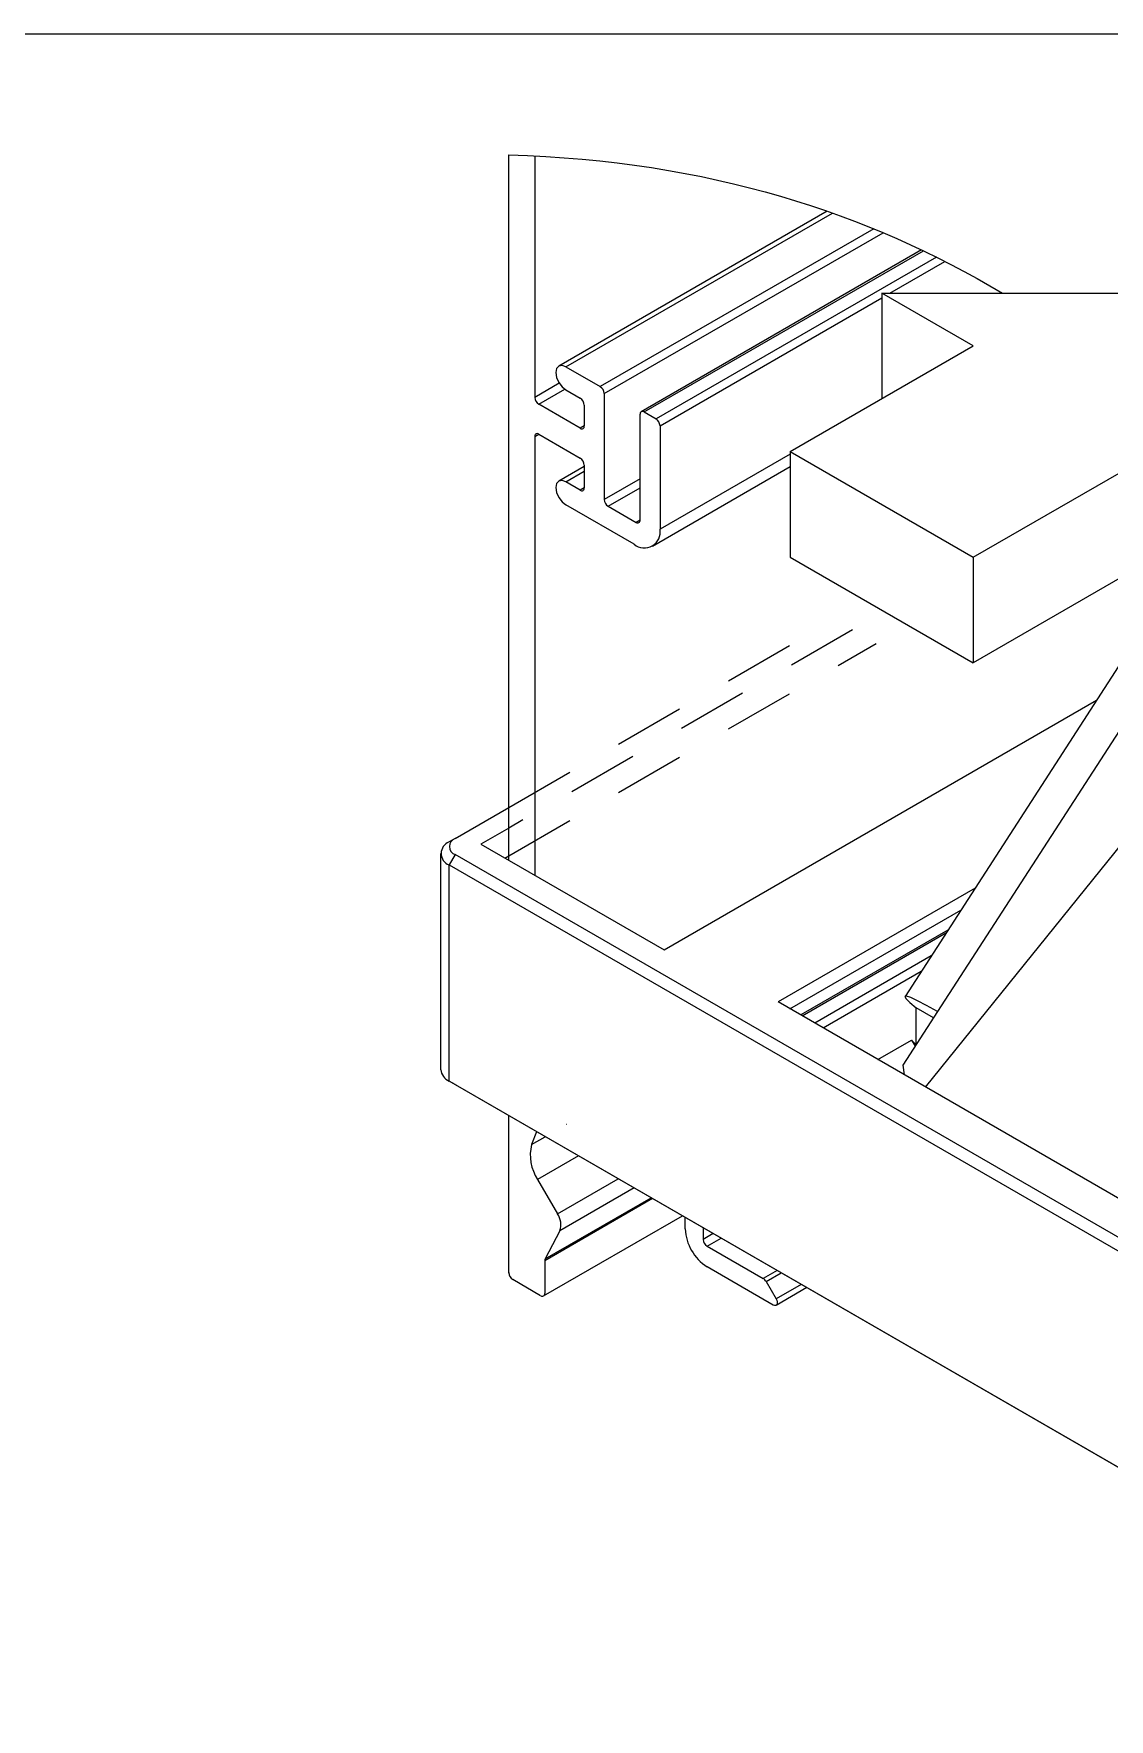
# Model space of a CAD drawing. Extents: x 0 to 10.3, y -9 to 0.
# Drawn here: x 4.842 to 6.751, y -2.991 to 0 of the extents above; entities that cross this region are included whole.
import ezdxf

# ---------------------------------------------------------------- set-up
doc = ezdxf.new("R2010")
doc.units = 0
doc.header["$LTSCALE"] = 0.5
doc.header["$MEASUREMENT"] = 0
doc.linetypes.add('HIDDEN', pattern=[0.375, 0.25, -0.125])
for name, color, linetype in [('Brackets', 181, 'CONTINUOUS'), ('Dimension', 10, 'CONTINUOUS'), ('Hardware', 242, 'CONTINUOUS'), ('Housing', 150, 'CONTINUOUS')]:
    doc.layers.add(name, color=color, linetype=linetype)
doc.layers.add('Jig', color=41, linetype='CONTINUOUS', lineweight=13)
doc.layers.add('Text-Unprinted', color=131, linetype='CONTINUOUS', plot=False)

msp = doc.modelspace()

# ---------------------------------------------------------------- linework, layer by layer
at = {"layer": 'Brackets', "transparency": 16777216}
for p, q in [((6.773, -1.1133), (6.3881, -1.7086)), ((6.8307, -1.1403), (6.4457, -1.7355)), ((6.4386, -1.7465), (6.4079, -1.7288)), ((6.4079, -1.794), (6.4079, -1.7288)), ((6.4457, -1.7355), (6.3843, -1.8305)), ((6.3843, -1.8305), (6.3866, -1.8475))]:
    msp.add_line(p, q, dxfattribs=at)
at = {"layer": 'Brackets', "transparency": 16777216, "flags": 128}
msp.add_lwpolyline([(6.4457, -1.7355), (6.4264, -1.7246), (6.4104, -1.7163), (6.3984, -1.7107), (6.3908, -1.7082), (6.388, -1.7089), (6.3899, -1.7126), (6.3967, -1.7193), (6.4079, -1.7288)], dxfattribs=at)
at = {"layer": 'Dimension', "transparency": 16777216}
for p, q in [((6.5092, -0.554), (6.3468, -0.4603)), ((6.3468, -0.4603), (6.9964, -0.4603)), ((6.3468, -0.4603), (6.3468, -0.6478)), ((6.1845, -0.7415), (6.5092, -0.554)), ((6.1845, -0.7415), (6.5092, -0.929)), ((6.1845, -0.7415), (6.1845, -0.929)), ((6.5092, -0.929), (6.834, -0.7415)), ((6.1845, -0.929), (6.5092, -1.1165)), ((6.834, -0.929), (6.5092, -1.1165)), ((6.5092, -0.929), (6.5092, -1.1165))]:
    msp.add_line(p, q, dxfattribs=at)
at = {"layer": 'Hardware', "transparency": 16777216}
msp.add_line((6.4246, -1.8694), (6.9443, -1.2251), dxfattribs=at)
at = {"layer": 'Housing', "transparency": 16777216}
for p, q in [((5.6851, -1.4671), (5.6851, -0.2151)), ((5.7311, -0.2169), (5.7311, -0.6454)), ((6.2502, -0.315), (5.7738, -0.59)), ((5.7863, -0.5912), (6.2592, -0.3182)), ((6.3326, -0.3462), (5.8473, -0.6264)), ((5.8544, -0.6387), (6.3491, -0.3531)), ((6.4175, -0.3837), (5.9201, -0.6708)), ((5.9251, -0.6713), (6.4207, -0.3852)), ((6.4438, -0.3964), (5.9463, -0.6836)), ((6.3614, -0.4603), (6.4589, -0.404)), ((5.9534, -0.6958), (6.3468, -0.4687)), ((5.7863, -0.5912), (5.8473, -0.6264)), ((5.7747, -0.6203), (5.7311, -0.6454)), ((5.7382, -0.6577), (5.7846, -0.6309)), ((5.812, -0.7003), (5.7382, -0.6577)), ((5.7863, -0.632), (5.812, -0.6468)), ((5.8544, -0.6387), (5.8544, -0.8265)), ((5.819, -0.6591), (5.819, -0.6962)), ((5.918, -0.8632), (5.918, -0.6754)), ((5.9251, -0.6713), (5.9463, -0.6836)), ((5.7311, -0.7148), (5.7382, -0.7108)), ((5.7311, -0.7148), (5.7311, -1.4936)), ((5.7382, -0.7108), (5.812, -0.7534)), ((5.819, -0.6962), (5.812, -0.7003)), ((5.9534, -0.6958), (5.9534, -0.8795)), ((6.1845, -0.7461), (5.9534, -0.8795)), ((5.819, -0.768), (5.7738, -0.7941)), ((5.7863, -0.7953), (5.819, -0.7765)), ((5.819, -0.7656), (5.819, -0.8061)), ((5.9399, -0.9093), (6.1845, -0.7681)), ((5.812, -0.8101), (5.7863, -0.7953)), ((5.819, -0.8061), (5.812, -0.8101)), ((5.918, -0.7897), (5.8544, -0.8265)), ((5.8615, -0.8387), (5.918, -0.8061)), ((5.9074, -0.9061), (5.7863, -0.8362)), ((5.8615, -0.8387), (5.911, -0.8673)), ((5.918, -0.8632), (5.911, -0.8673)), ((6.4643, -1.5907), (6.203, -1.7415)), ((6.2054, -1.7429), (6.4615, -1.595)), ((6.4345, -1.6367), (6.228, -1.756)), ((6.4167, -1.6644), (6.243, -1.7646)), ((5.6851, -2.1997), (5.6851, -1.9202)), ((5.998, -2.1213), (5.998, -2.1009)), ((6.0299, -2.1192), (6.0299, -2.1397)), ((6.0475, -2.1294), (6.0299, -2.1397)), ((6.0369, -2.1519), (6.0617, -2.1376)), ((6.0369, -2.1519), (6.1365, -2.2094)), ((6.1542, -2.2564), (6.0369, -2.1886)), ((6.1613, -2.1951), (6.1365, -2.2094)), ((6.1415, -2.2147), (6.1684, -2.1992)), ((6.1415, -2.2147), (6.1592, -2.2453)), ((6.2037, -2.2196), (6.1592, -2.2453)), ((6.2137, -2.2254), (6.1592, -2.2568))]:
    msp.add_line(p, q, dxfattribs=at)
at = {"layer": 'Housing', "linetype": 'Continuous', "lineweight": 25, "transparency": 16777216}
for p, q in [((5.7877, -1.9355), (5.7878, -1.9355)), ((5.7343, -1.9486), (5.7256, -1.9714)), ((5.7256, -1.9714), (5.7496, -1.9575)), ((5.8086, -1.9915), (5.7362, -2.0332)), ((5.7362, -2.0332), (5.7715, -2.0944)), ((5.7715, -2.0944), (5.8792, -2.0322)), ((5.9074, -2.0485), (5.7758, -2.1245)), ((5.9399, -2.0673), (5.7488, -2.1776)), ((5.7494, -2.1745), (5.9375, -2.0659)), ((5.7467, -2.2402), (5.9931, -2.098)), ((5.7758, -2.1245), (5.7494, -2.1745)), ((5.7488, -2.1776), (5.7488, -2.2356)), ((5.7416, -2.2397), (5.6921, -2.2111))]:
    msp.add_line(p, q, dxfattribs=at)
at = {"layer": 'Housing', "transparency": 16777216, "flags": 128}
for points in [[(5.7863, -0.5912), (5.7796, -0.5889), (5.7738, -0.59), (5.77, -0.5944), (5.7687, -0.6014), (5.77, -0.61), (5.7738, -0.6188), (5.7796, -0.6266), (5.7863, -0.632)], [(5.7863, -0.7953), (5.7796, -0.793), (5.7738, -0.7941), (5.77, -0.7985), (5.7687, -0.8055), (5.77, -0.8141), (5.7738, -0.823), (5.7796, -0.8307), (5.7863, -0.8362)], [(6.1592, -2.2453), (6.1604, -2.2479), (6.1611, -2.2506), (6.1612, -2.2531), (6.1607, -2.2551), (6.1597, -2.2565), (6.1581, -2.2572), (6.1563, -2.2572), (6.1542, -2.2564)]]:
    msp.add_lwpolyline(points, dxfattribs=at)
at = {"layer": 'Housing', "transparency": 16777216}
for centre, radius, start, end in [((5.839, -0.6394), 0.0154, 2.6055, 57.3945), ((5.7464, -0.6447), 0.0154, 182.6055, 237.3945), ((5.8037, -0.6598), 0.0154, 2.6055, 57.3945), ((5.9223, -0.6747), 0.00437, 50.7967, 189.214), ((5.938, -0.6965), 0.0154, 2.6055, 57.3945), ((5.7354, -0.7141), 0.00437, 50.7967, 189.214), ((5.8147, -0.6969), 0.00437, 230.7967, 9.214), ((5.8037, -0.7663), 0.0154, 2.6055, 57.3945), ((5.8147, -0.8068), 0.00437, 230.7967, 9.214), ((5.8698, -0.8258), 0.0154, 182.6055, 237.3945), ((5.9137, -0.8639), 0.00437, 230.7967, 9.214), ((5.9254, -0.8841), 0.0284, 230.7967, 9.214), ((6.0825, -2.1174), 0.0845, 182.6055, 237.3945), ((6.0452, -2.139), 0.0154, 182.6055, 237.3945), ((6.1289, -2.2216), 0.0144, 28.8556, 58.0453)]:
    msp.add_arc(centre, radius, start, end, dxfattribs=at)
at = {"layer": 'Housing', "linetype": 'Continuous', "lineweight": 25, "transparency": 16777216}
for centre, radius, start, end in [((5.8006, -1.9903), 0.0774, 165.8868, 213.7225), ((5.7438, -2.1136), 0.0338, 341.2255, 34.7489), ((5.7554, -2.1774), 0.0066, 154.0689, 181.5675), ((5.7004, -2.1981), 0.0154, 182.6023, 237.3977), ((5.7445, -2.2363), 0.00437, 230.815, 9.2203)]:
    msp.add_arc(centre, radius, start, end, dxfattribs=at)
at = {"layer": 'Housing', "transparency": 16777216}
msp.add_open_spline([(5.6851, -0.2151), (6.0408, -0.2251), (6.3224, -0.3187), (6.5613, -0.4603)], degree=3, dxfattribs=at)
at = {"layer": 'Jig', "linetype": 'HIDDEN', "transparency": 16777216}
for p, q in [((5.6851, -1.3732), (6.2629, -1.0396)), ((6.2948, -1.058), (5.6851, -1.4099)), ((5.6851, -1.4589), (6.3372, -1.0825))]:
    msp.add_line(p, q, dxfattribs=at)
at = {"layer": 'Jig', "transparency": 16777216}
for p, q in [((5.9605, -1.626), (6.7281, -1.1829)), ((5.5897, -1.4283), (5.6851, -1.3732)), ((5.5897, -1.4283), (5.5791, -1.4344)), ((5.6851, -1.4099), (5.6356, -1.4385)), ((5.5644, -1.8386), (5.5644, -1.4548)), ((5.5897, -1.4569), (5.5791, -1.4752)), ((7.4989, -2.559), (5.5897, -1.4569)), ((5.6356, -1.4385), (5.9605, -1.626)), ((5.6781, -1.463), (5.6851, -1.4589)), ((5.5791, -1.4752), (7.4883, -2.5774)), ((5.5791, -1.859), (5.5791, -1.4752)), ((6.5123, -1.5166), (6.1628, -1.7183)), ((6.184, -1.7306), (6.487, -1.5557)), ((7.046, -2.2282), (6.1628, -1.7183)), ((6.3399, -1.8206), (6.3997, -1.7861)), ((6.4076, -1.7945), (6.3997, -1.7861)), ((6.3997, -1.7861), (6.406, -1.797)), ((7.4883, -2.9612), (5.5791, -1.859)), ((5.5897, -1.8651), (5.5791, -1.859)), ((5.5897, -1.8651), (7.4989, -2.9673))]:
    msp.add_line(p, q, dxfattribs=at)
for centre, radius, start, end in [((5.5868, -1.4548), 0.0218, 110.7834, 249.2166), ((5.5951, -1.4426), 0.0153, 110.7834, 249.2166), ((5.5894, -1.8361), 0.0251, 185.6948, 245.6253)]:
    msp.add_arc(centre, radius, start, end, dxfattribs=at)
at = {"layer": 'Text-Unprinted', "transparency": 16777216}
msp.add_lwpolyline([(0, 0), (10.3248, 0), (10.3248, -8.9406), (0, -8.9406)], close=True, dxfattribs=at)

doc.saveas('drawing.dxf')
